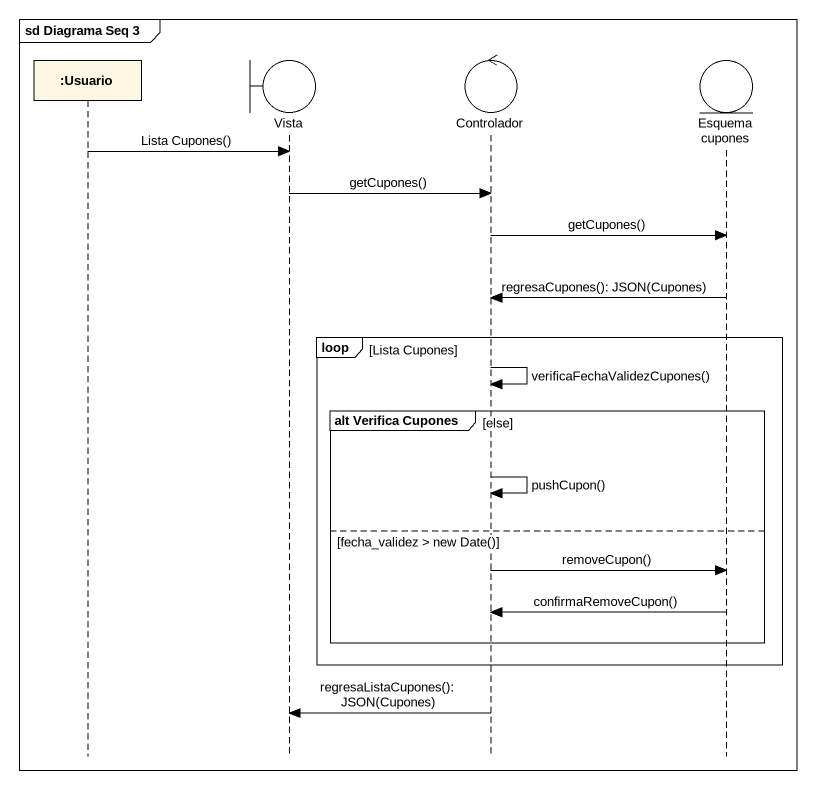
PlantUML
@startuml
mainframe sd Diagrama Seq 3
hide footbox
participant ":Usuario" as Usuario
boundary Vista
control Controlador
entity "Esquema cupones" as Esquema_cupones

Usuario -> Vista : Lista Cupones()
Vista -> Controlador : getCupones()
Controlador -> Esquema_cupones : getCupones()
Esquema_cupones -> Controlador : regresaCupones(): JSON(Cupones)
loop Lista Cupones
  Controlador -> Controlador : verificaFechaValidezCupones()
  group alt Verifica Cupones [else]
    Controlador -> Controlador : pushCupon()
  else fecha_validez > new Date()
    Controlador -> Esquema_cupones : removeCupon()
    Esquema_cupones -> Controlador : confirmaRemoveCupon()
  end
end
Controlador -> Vista : regresaListaCupones(): JSON(Cupones)
@enduml
